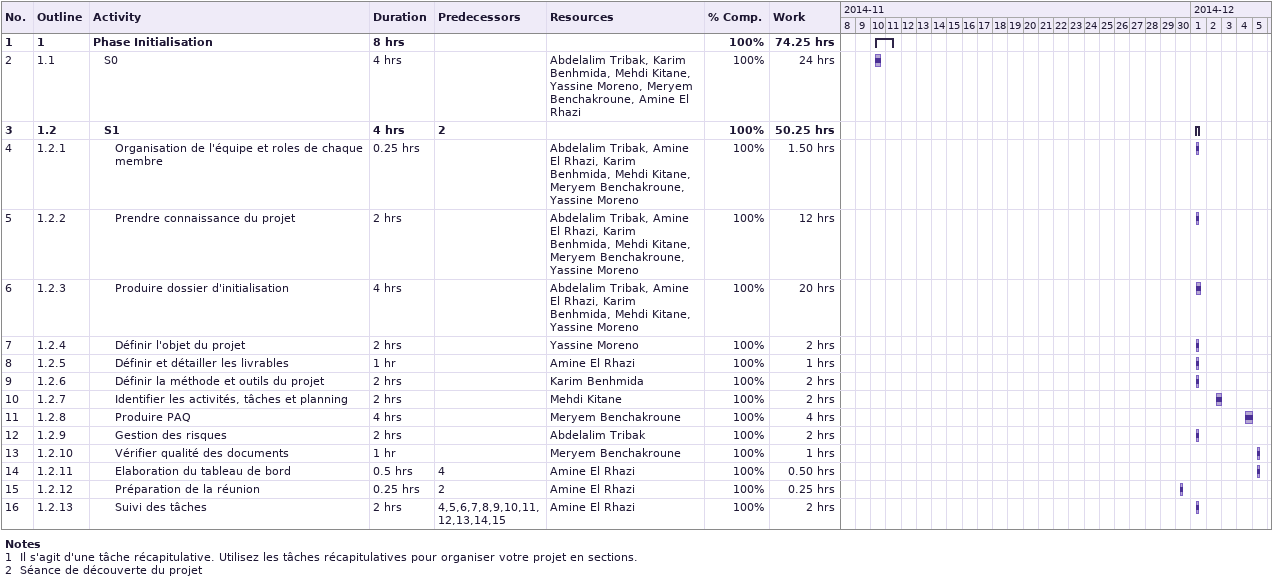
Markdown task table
| ID | WBS | Task | Duration | Start | Finish | Predecessors | Resources | % complete | Work (h) |
|---|---|---|---|---|---|---|---|---|---|
| 1 | 1 | **Phase Initialisation** | 8h | 2014-11-10 | 2014-11-11 |  |  | 100 | 74.25 |
| 2 | 1.1 | S0 | 4h | 2014-11-10 | 2014-11-10 |  | Abdelalim Tribak, Karim Benhmida, Mehdi Kitane, Yassine Moreno, Meryem Benchakroune, Amine El Rhazi | 100 | 24 |
| 3 | 1.2 | **S1** | 4h | 2014-12-01 | 2014-12-01 | 2 |  | 100 | 50.25 |
| 4 | 1.2.1 | Organisation de l'équipe et roles de chaque membre | 0.25h | 2014-12-01 | 2014-12-01 |  | Abdelalim Tribak, Amine El Rhazi, Karim Benhmida, Mehdi Kitane, Meryem Benchakroune, Yassine Moreno | 100 | 1.50 |
| 5 | 1.2.2 | Prendre connaissance du projet | 2h | 2014-12-01 | 2014-12-01 |  | Abdelalim Tribak, Amine El Rhazi, Karim Benhmida, Mehdi Kitane, Meryem Benchakroune, Yassine Moreno | 100 | 12 |
| 6 | 1.2.3 | Produire dossier d'initialisation | 4h | 2014-12-01 | 2014-12-01 |  | Abdelalim Tribak, Amine El Rhazi, Karim Benhmida, Mehdi Kitane, Yassine Moreno | 100 | 20 |
| 7 | 1.2.4 | Définir l'objet du projet | 2h | 2014-12-01 | 2014-12-01 |  | Yassine Moreno | 100 | 2 |
| 8 | 1.2.5 | Définir et détailler les livrables | 1h | 2014-12-01 | 2014-12-01 |  | Amine El Rhazi | 100 | 1 |
| 9 | 1.2.6 | Définir la méthode et outils du projet | 2h | 2014-12-01 | 2014-12-01 |  | Karim Benhmida | 100 | 2 |
| 10 | 1.2.7 | Identifier les activités, tâches et planning | 2h | 2014-12-02 | 2014-12-03 |  | Mehdi Kitane | 100 | 2 |
| 11 | 1.2.8 | Produire PAQ | 4h | 2014-12-04 | 2014-12-05 |  | Meryem Benchakroune | 100 | 4 |
| 12 | 1.2.9 | Gestion des risques | 2h | 2014-12-01 | 2014-12-01 |  | Abdelalim Tribak | 100 | 2 |
| 13 | 1.2.10 | Vérifier qualité des documents | 1h | 2014-12-05 | 2014-12-05 |  | Meryem Benchakroune | 100 | 1 |
| 14 | 1.2.11 | Elaboration du tableau de bord | 0.5h | 2014-12-05 | 2014-12-05 | 4 | Amine El Rhazi | 100 | 0.50 |
| 15 | 1.2.12 | Préparation de la réunion | 0.25h | 2014-11-30 | 2014-11-30 | 2 | Amine El Rhazi | 100 | 0.25 |
| 16 | 1.2.13 | Suivi des tâches | 2h | 2014-12-01 | 2014-12-01 | 4, 5, 6, 7, 8, 9, 10, 11, 12, 13, 14, 15 | Amine El Rhazi | 100 | 2 |

Notes
- 1: Il s'agit d'une tâche récapitulative. Utilisez les tâches récapitulatives pour organiser votre projet en sections.
- 2: Séance de découverte du projet
